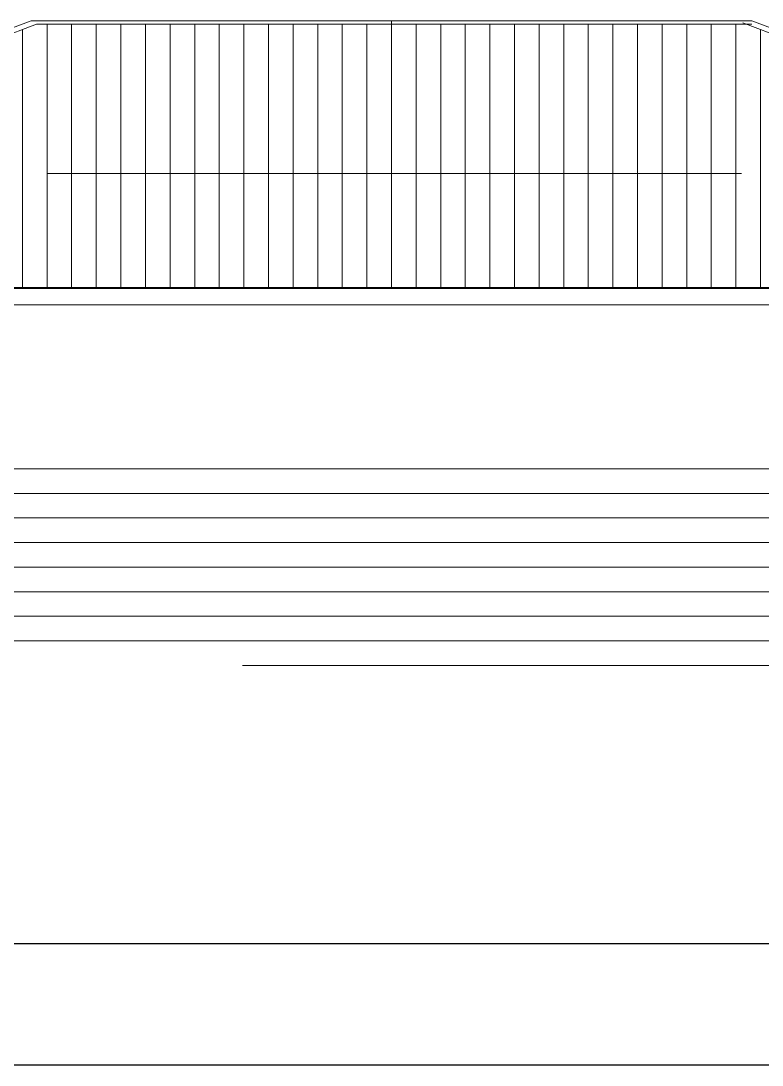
# Model space of a CAD drawing. Header units: millimetres. Extents: x -113526 to 211532, y -79714 to 28306.
# Drawn here: x 74916 to 76480, y -17174 to -14970 of the extents above; entities that cross this region are included whole.
import ezdxf

# ---------------------------------------------------------------- set-up
doc = ezdxf.new("R2010")
doc.units = ezdxf.units.MM
doc.layers.add('填充图样', color=38, linetype='Continuous')

msp = doc.modelspace()

# ---------------------------------------------------------------- linework, layer by layer
at = {"color": 250}
msp.add_line((87797.4, -16917.6), (64799, -16917.6), dxfattribs=at)
at = {"color": 4}
msp.add_line((88053.4, -17173.6), (64160, -17173.6), dxfattribs=at)
at = {"layer": '填充图样', "lineweight": 5, "extrusion": (2e-16, 0.936329, -0.351123)}
for p, q in [((74949.4, -14977.5, 1028.8), (73468.7, -15532.7, -451.9)), ((76458.2, -14977.5, 1028.8), (74949.4, -14977.5, 1028.8)), ((74971.6, -15532.7, -451.9), (74971.6, -14977.5, 1028.8)), ((75023.5, -15532.7, -451.9), (75023.5, -14977.5, 1028.8)), ((75075.4, -15532.7, -451.9), (75075.4, -14977.5, 1028.8)), ((75127.3, -15532.7, -451.9), (75127.3, -14977.5, 1028.8)), ((75179.2, -15532.7, -451.9), (75179.2, -14977.5, 1028.8)), ((75231.1, -15532.7, -451.9), (75231.1, -14977.5, 1028.8)), ((75283, -15532.7, -451.9), (75283, -14977.5, 1028.8)), ((75334.9, -15532.7, -451.9), (75334.9, -14977.5, 1028.8)), ((75386.8, -15532.7, -451.9), (75386.8, -14977.5, 1028.8)), ((75438.7, -15532.7, -451.9), (75438.7, -14977.5, 1028.8)), ((75490.6, -15532.7, -451.9), (75490.6, -14977.5, 1028.8)), ((75542.5, -15532.7, -451.9), (75542.5, -14977.5, 1028.8)), ((75594.4, -15532.7, -451.9), (75594.4, -14977.5, 1028.8)), ((75646.3, -15532.7, -451.9), (75646.3, -14977.5, 1028.8)), ((75698.2, -15532.7, -451.9), (75698.2, -14977.5, 1028.8)), ((75750.1, -15532.7, -451.9), (75750.1, -14977.5, 1028.8)), ((75802, -15532.7, -451.9), (75802, -14977.5, 1028.8)), ((75853.9, -15532.7, -451.9), (75853.9, -14977.5, 1028.8)), ((75905.8, -15532.7, -451.9), (75905.8, -14977.5, 1028.8)), ((75957.7, -15532.7, -451.9), (75957.7, -14977.5, 1028.8)), ((76009.5, -15532.7, -451.9), (76009.5, -14977.5, 1028.8)), ((76061.4, -15532.7, -451.9), (76061.4, -14977.5, 1028.8)), ((76113.3, -15532.7, -451.9), (76113.3, -14977.5, 1028.8)), ((76165.2, -15532.7, -451.9), (76165.2, -14977.5, 1028.8)), ((76217.1, -15532.7, -451.9), (76217.1, -14977.5, 1028.8)), ((76269, -15532.7, -451.9), (76269, -14977.5, 1028.8)), ((76320.9, -15532.7, -451.9), (76320.9, -14977.5, 1028.8)), ((76372.8, -15532.7, -451.9), (76372.8, -14977.5, 1028.8)), ((76424.7, -15532.7, -451.9), (76424.7, -14977.5, 1028.8)), ((77927.7, -15532.7, -451.9), (76439.3, -14974.6, 1036.5)), ((74919.7, -15532.7, -451.9), (74919.7, -14988.6, 999.2)), ((76476.6, -15532.7, -451.9), (76476.6, -14988.6, 999.2)), ((73468.7, -15532.7, -451.9), (77927.7, -15532.7, -451.9))]:
    msp.add_line(p, q, dxfattribs=at)
at = {"layer": '填充图样', "lineweight": 5, "extrusion": (-3e-16, 0.936329, 0.351123)}
for p, q in [((74949.4, -14977.5, 6731.3), (73468.7, -15532.7, 8212)), ((76458.2, -14977.5, 6731.3), (74949.4, -14977.5, 6731.3)), ((77927.7, -15532.7, 8212), (76439.3, -14974.6, 6723.6)), ((73468.7, -15532.7, 8212), (77927.7, -15532.7, 8212))]:
    msp.add_line(p, q, dxfattribs=at)
at = {"layer": '填充图样', "lineweight": 5, "extrusion": (2e-16, 0.936329, 0.351123)}
for p, q in [((74949.4, -14977.5, 6731.3), (73468.7, -15532.7, 8212)), ((76458.2, -14977.5, 6731.3), (74949.4, -14977.5, 6731.3)), ((74971.6, -15532.7, 8212), (74971.6, -14977.5, 6731.3)), ((75023.5, -15532.7, 8212), (75023.5, -14977.5, 6731.3)), ((75075.4, -15532.7, 8212), (75075.4, -14977.5, 6731.3)), ((75127.3, -15532.7, 8212), (75127.3, -14977.5, 6731.3)), ((75179.2, -15532.7, 8212), (75179.2, -14977.5, 6731.3)), ((75231.1, -15532.7, 8212), (75231.1, -14977.5, 6731.3)), ((75283, -15532.7, 8212), (75283, -14977.5, 6731.3)), ((75334.9, -15532.7, 8212), (75334.9, -14977.5, 6731.3)), ((75386.8, -15532.7, 8212), (75386.8, -14977.5, 6731.3)), ((75438.7, -15532.7, 8212), (75438.7, -14977.5, 6731.3)), ((75490.6, -15532.7, 8212), (75490.6, -14977.5, 6731.3)), ((75542.5, -15532.7, 8212), (75542.5, -14977.5, 6731.3)), ((75594.4, -15532.7, 8212), (75594.4, -14977.5, 6731.3)), ((75646.3, -15532.7, 8212), (75646.3, -14977.5, 6731.3)), ((75698.2, -15532.7, 8212), (75698.2, -14977.5, 6731.3)), ((75750.1, -15532.7, 8212), (75750.1, -14977.5, 6731.3)), ((75802, -15532.7, 8212), (75802, -14977.5, 6731.3)), ((75853.9, -15532.7, 8212), (75853.9, -14977.5, 6731.3)), ((75905.8, -15532.7, 8212), (75905.8, -14977.5, 6731.3)), ((75957.7, -15532.7, 8212), (75957.7, -14977.5, 6731.3)), ((76009.5, -15532.7, 8212), (76009.5, -14977.5, 6731.3)), ((76061.4, -15532.7, 8212), (76061.4, -14977.5, 6731.3)), ((76113.3, -15532.7, 8212), (76113.3, -14977.5, 6731.3)), ((76165.2, -15532.7, 8212), (76165.2, -14977.5, 6731.3)), ((76217.1, -15532.7, 8212), (76217.1, -14977.5, 6731.3)), ((76269, -15532.7, 8212), (76269, -14977.5, 6731.3)), ((76320.9, -15532.7, 8212), (76320.9, -14977.5, 6731.3)), ((76372.8, -15532.7, 8212), (76372.8, -14977.5, 6731.3)), ((76424.7, -15532.7, 8212), (76424.7, -14977.5, 6731.3)), ((77927.7, -15532.7, 8212), (76439.3, -14974.6, 6723.6)), ((74919.7, -15532.7, 8212), (74919.7, -14988.6, 6761)), ((76476.6, -15532.7, 8212), (76476.6, -14988.6, 6761)), ((73468.7, -15532.7, 8212), (77927.7, -15532.7, 8212))]:
    msp.add_line(p, q, dxfattribs=at)
at = {"layer": '填充图样', "lineweight": 5, "extrusion": (-6e-16, 0.936329, 0.351123)}
for p, q in [((74971.6, -15532.7, 8212), (74971.6, -14977.5, 6731.3)), ((75023.5, -15532.7, 8212), (75023.5, -14977.5, 6731.3)), ((75075.4, -15532.7, 8212), (75075.4, -14977.5, 6731.3)), ((75127.3, -15532.7, 8212), (75127.3, -14977.5, 6731.3)), ((75179.2, -15532.7, 8212), (75179.2, -14977.5, 6731.3)), ((75231.1, -15532.7, 8212), (75231.1, -14977.5, 6731.3)), ((75283, -15532.7, 8212), (75283, -14977.5, 6731.3)), ((75334.9, -15532.7, 8212), (75334.9, -14977.5, 6731.3)), ((75386.8, -15532.7, 8212), (75386.8, -14977.5, 6731.3)), ((75438.7, -15532.7, 8212), (75438.7, -14977.5, 6731.3)), ((75490.6, -15532.7, 8212), (75490.6, -14977.5, 6731.3)), ((75542.5, -15532.7, 8212), (75542.5, -14977.5, 6731.3)), ((75594.4, -15532.7, 8212), (75594.4, -14977.5, 6731.3)), ((75646.3, -15532.7, 8212), (75646.3, -14977.5, 6731.3)), ((75698.2, -15532.7, 8212), (75698.2, -14977.5, 6731.3)), ((75750.1, -15532.7, 8212), (75750.1, -14977.5, 6731.3)), ((75802, -15532.7, 8212), (75802, -14977.5, 6731.3)), ((75853.9, -15532.7, 8212), (75853.9, -14977.5, 6731.3)), ((75905.8, -15532.7, 8212), (75905.8, -14977.5, 6731.3)), ((75957.7, -15532.7, 8212), (75957.7, -14977.5, 6731.3)), ((76009.5, -15532.7, 8212), (76009.5, -14977.5, 6731.3)), ((76061.4, -15532.7, 8212), (76061.4, -14977.5, 6731.3)), ((76113.3, -15532.7, 8212), (76113.3, -14977.5, 6731.3)), ((76165.2, -15532.7, 8212), (76165.2, -14977.5, 6731.3)), ((76217.1, -15532.7, 8212), (76217.1, -14977.5, 6731.3)), ((76269, -15532.7, 8212), (76269, -14977.5, 6731.3)), ((76320.9, -15532.7, 8212), (76320.9, -14977.5, 6731.3)), ((76372.8, -15532.7, 8212), (76372.8, -14977.5, 6731.3)), ((76424.7, -15532.7, 8212), (76424.7, -14977.5, 6731.3)), ((74919.7, -15532.7, 8212), (74919.7, -14988.6, 6761)), ((76476.6, -15532.7, 8212), (76476.6, -14988.6, 6761))]:
    msp.add_line(p, q, dxfattribs=at)
at = {"layer": '填充图样', "lineweight": 5, "extrusion": (2e-16, 1, -2e-16)}
for p, q in [((75698.2, -15534.8, 8211.3), (75698.2, -14970.4, 6706.3)), ((74972.7, -15292.6, 1088.5), (74972.7, -15292.6, 6671.7)), ((76436.6, -15292.6, 1088.5), (74972.7, -15292.6, 1088.5)), ((74972.7, -15292.6, 6671.7), (76436.6, -15292.6, 6671.7)), ((76436.6, -15292.6, 6671.7), (76436.6, -15292.6, 1088.5)), ((77963.2, -15569.4, -451.1), (73433.1, -15569.4, -451.1)), ((73433.1, -15569.4, 8211.3), (77963.2, -15569.4, 8211.3)), ((73724.5, -15915.3, 17529.8), (77846, -15915.3, 17529.8)), ((73748.1, -15915.3, 17503.9), (77822.5, -15915.3, 17503.9)), ((75501, -15915.3, 16511.5), (74608.1, -15915.3, 16614.5)), ((76416.8, -15915.3, 16465.7), (75501, -15915.3, 16511.5)), ((77183.7, -15915.3, 16614.5), (76416.8, -15915.3, 16465.7)), ((73559.7, -15967.2, 16076.7), (76904, -15967.2, 16076.7)), ((75317.8, -15967.2, 15927.7), (74459.3, -15967.2, 15927.7)), ((76164.9, -15967.2, 16019.3), (75317.8, -15967.2, 15927.7)), ((76954.8, -15967.2, 16099.4), (76164.9, -15967.2, 16019.3)), ((75855.9, -16019.1, 15378.2), (74562.3, -16019.1, 15343.8)), ((76737.3, -16019.1, 15378.2), (75855.9, -16019.1, 15378.2)), ((77661.9, -16071, 14909), (72486.9, -16071, 14909)), ((81940.1, -16071, 15220.4), (72486.9, -16071, 15220.4)), ((74085.7, -16071, -2266.9), (77768.6, -16071, -2266.9)), ((78035.8, -16071, -1618.2), (74085.7, -16071, -1618.2)), ((78246.1, -16071, -1306.9), (74290.8, -16071, -1306.9)), ((75489.6, -16071, 13706.8), (74825.6, -16071, 13787)), ((75960.7, -16071, 13932.8), (75182.3, -16071, 13932.8)), ((75986.7, -16071, 13958.8), (75182.3, -16071, 13958.8)), ((76073.4, -16071, 13386.3), (75489.6, -16071, 13706.8)), ((75960.7, -16071, 13468.6), (75960.7, -16071, 13932.8)), ((75986.7, -16071, 13501.5), (75986.7, -16071, 13958.8)), ((76416.8, -16071, 13237.5), (76073.4, -16071, 13386.3)), ((76197.4, -16071, -2241), (78835.2, -16071, -2241)), ((75534.9, -16122.9, -295.4), (73603.4, -16122.9, -295.4)), ((73703.2, -16122.9, 8924.8), (75000.6, -16122.9, 8924.8)), ((73729.2, -16122.9, 8950.8), (74974.7, -16122.9, 8950.8)), ((73932.7, -16122.9, 8887.4), (75111.8, -16122.9, 8841.6)), ((74127.2, -16122.9, 742.5), (75707.9, -16122.9, 742.5)), ((74127.2, -16122.9, 7512.8), (75707.9, -16122.9, 7512.8)), ((74843, -16122.9, 195.4), (75024.6, -16122.9, 195.4)), ((74974.7, -16122.9, 9884.9), (75960.7, -16122.9, 9884.9)), ((74974.7, -16122.9, 8950.8), (74974.7, -16122.9, 9884.9)), ((75000.6, -16122.9, 9859), (75986.7, -16122.9, 9859)), ((75000.6, -16122.9, 8924.8), (75000.6, -16122.9, 9859)), ((75024.6, -16122.9, 247.3), (75534.9, -16122.9, 247.3)), ((75024.6, -16122.9, 195.4), (75024.6, -16122.9, 247.3)), ((75960.7, -16122.9, 13465.8), (75026.6, -16122.9, 13465.8)), ((75960.7, -16122.9, 12998.7), (75026.6, -16122.9, 12998.7)), ((75960.7, -16122.9, 11597.5), (75026.6, -16122.9, 11597.5)), ((75960.7, -16122.9, 12064.6), (75026.6, -16122.9, 12064.6)), ((75960.7, -16122.9, 12531.6), (75026.6, -16122.9, 12531.6)), ((75960.7, -16122.9, 10663.4), (75026.6, -16122.9, 10663.4)), ((75960.7, -16122.9, 11130.4), (75026.6, -16122.9, 11130.4)), ((76972.1, -16122.9, 10196.3), (75026.6, -16122.9, 10196.3)), ((75026.6, -16122.9, 9884.9), (75026.6, -16122.9, 10196.3)), ((75111.8, -16122.9, 8841.6), (75913.1, -16122.9, 8692.8)), ((75145.7, -16122.9, 7988.5), (75212.7, -16122.9, 7988.5)), ((75212.7, -16122.9, 8055.6), (75145.7, -16122.9, 8055.6)), ((75145.7, -16122.9, 8055.6), (75145.7, -16122.9, 7988.5)), ((75212.7, -16122.9, 7988.5), (75212.7, -16122.9, 8055.6)), ((75534.9, -16122.9, 247.3), (75534.9, -16122.9, -295.4)), ((75664.7, -16122.9, 8055.6), (75664.7, -16122.9, 7988.5)), ((75664.7, -16122.9, 7988.5), (75731.7, -16122.9, 7988.5)), ((75731.7, -16122.9, 8055.6), (75664.7, -16122.9, 8055.6)), ((75707.9, -16122.9, 794.4), (75857.1, -16122.9, 794.4)), ((75707.9, -16122.9, 742.5), (75707.9, -16122.9, 794.4)), ((75707.9, -16122.9, 7460.9), (76066.9, -16122.9, 7460.9)), ((75707.9, -16122.9, 7460.9), (75707.9, -16122.9, 7512.8)), ((75731.7, -16122.9, 7988.5), (75731.7, -16122.9, 8055.6)), ((75857.1, -16122.9, 742.5), (75857.1, -16122.9, 794.4)), ((75857.1, -16122.9, 742.5), (75880.9, -16122.9, 742.5)), ((75880.9, -16122.9, 742.5), (75880.9, -16122.9, 794.4)), ((75880.9, -16122.9, 794.4), (76058.2, -16122.9, 794.4)), ((75913.1, -16122.9, 8692.8), (76554.1, -16122.9, 8830.1)), ((75960.7, -16122.9, 9884.9), (75960.7, -16122.9, 13468.6)), ((76972.1, -16122.9, 9884.9), (75960.7, -16122.9, 9884.9)), ((75986.7, -16122.9, 9859), (75986.7, -16122.9, 13501.5)), ((76025.8, -16122.9, 247.3), (76025.8, -16122.9, -295.4)), ((76025.8, -16122.9, 247.3), (76049.6, -16122.9, 247.3)), ((76025.8, -16122.9, -295.4), (76371.7, -16122.9, -295.4)), ((76049.6, -16122.9, 247.3), (76049.6, -16122.9, -45.7)), ((76256.6, -16122.9, -45.7), (76049.6, -16122.9, -45.7)), ((76058.2, -16122.9, 742.5), (77264.8, -16122.9, 742.5)), ((76058.2, -16122.9, 742.5), (76058.2, -16122.9, 794.4)), ((76066.9, -16122.9, 7512.8), (77264.8, -16122.9, 7512.8)), ((76066.9, -16122.9, 7460.9), (76066.9, -16122.9, 7512.8)), ((76183.6, -16122.9, 8055.6), (76183.6, -16122.9, 7988.5)), ((76183.6, -16122.9, 7988.5), (76250.7, -16122.9, 7988.5)), ((76250.7, -16122.9, 8055.6), (76183.6, -16122.9, 8055.6)), ((76250.7, -16122.9, 7988.5), (76250.7, -16122.9, 8055.6)), ((77562.1, -16122.9, 247.3), (76256.6, -16122.9, 247.3)), ((76256.6, -16122.9, 247.3), (76256.6, -16122.9, -45.7)), ((77264.8, -16122.9, -390.6), (76371.7, -16122.9, -390.6)), ((76371.7, -16122.9, -390.6), (76371.7, -16122.9, -295.4)), ((74412.3, -16174.8, -714.6), (75482.1, -16174.8, -665.4)), ((75482.1, -16174.8, -665.4), (77370.7, -16174.8, -645)), ((74461.5, -16226.7, -985.1), (75469.8, -16226.7, -886.7)), ((75469.8, -16226.7, -886.7), (76171.3, -16226.7, -874.2)), ((76171.3, -16226.7, -874.2), (76786.2, -16226.7, -837.3)), ((74805.8, -16278.6, -1071.2), (75592.8, -16278.6, -1083.5)), ((75592.8, -16278.6, -1083.5), (76306.6, -16278.6, -1034)), ((76306.6, -16278.6, -1034), (77007.5, -16278.6, -972.5)), ((75383.7, -16330.5, -6752.1), (75420.6, -16330.5, -6014.3)), ((75420.6, -16330.5, -6014.3), (75519, -16330.5, -5178.2)), ((75519, -16330.5, -5178.2), (75654.3, -16330.5, -4305.1)), ((75654.3, -16330.5, -4305.1), (75950, -16330.5, -2964.7)), ((75950, -16330.5, -2964.7), (76269.7, -16330.5, -1993.2)), ((76269.7, -16330.5, -1993.2), (76527.9, -16330.5, -1366))]:
    msp.add_line(p, q, dxfattribs=at)
at = {"layer": '填充图样', "lineweight": 5, "extrusion": (1.99898e-16, 1, -2e-16)}
msp.add_ellipse((75182.3, -16071, 14244.2), major_axis=(311.4, 0, 1.2), ratio=1, start_param=1.57449, end_param=3.145287, dxfattribs=at)
at = {"layer": '填充图样', "lineweight": 5, "extrusion": (1.99878e-16, 1, -2e-16)}
msp.add_ellipse((75182.3, -16071, 14244.2), major_axis=(-285.4, 0, 0), ratio=1, start_param=4.7123, end_param=6.283096, dxfattribs=at)
at = {"layer": '填充图样', "lineweight": 5}
for points in [[(73433.1, -15534.8, -451.1), (74938.1, -14970.4, 1053.9), (74938.1, -14970.4, 6706.3), (73433.1, -15534.8, 8211.3)], [(76458.2, -14970.4, 1053.9), (77963.2, -15534.8, -451.1), (73433.1, -15534.8, -451.1), (74938.1, -14970.4, 1053.9)], [(74938.1, -14970.4, 6706.3), (73433.1, -15534.8, 8211.3), (77963.2, -15534.8, 8211.3), (76458.2, -14970.4, 6706.3)], [(77963.2, -15534.8, 8211.3), (76458.2, -14970.4, 6706.3), (76458.2, -14970.4, 1053.9), (77963.2, -15534.8, -451.1)], [(76436.6, -15292.6, 6671.7), (74972.7, -15292.6, 6671.7), (74972.7, -15292.6, 1088.5), (76436.6, -15292.6, 1088.5)], [(77807.5, -16122.9, 8055.6), (73588.8, -16122.9, 8055.6), (73588.8, -16122.9, -295.4), (77807.5, -16122.9, -295.4)]]:
    msp.add_3dface(points, dxfattribs=at)
at = {"layer": '填充图样', "lineweight": 5, "invisible_edges": 5}
for points in [[(74972.7, -14970.4, 1088.5), (74938.1, -14970.4, 1053.9), (74938.1, -14970.4, 6706.3), (74972.7, -14970.4, 6671.7)], [(76458.2, -14970.4, 1053.9), (76436.6, -14970.4, 1088.5), (74972.7, -14970.4, 1088.5), (74938.1, -14970.4, 1053.9)], [(74938.1, -14970.4, 6706.3), (74972.7, -14970.4, 6671.7), (76436.6, -14970.4, 6671.7), (76458.2, -14970.4, 6706.3)], [(76436.6, -14970.4, 6671.7), (76458.2, -14970.4, 6706.3), (76458.2, -14970.4, 1053.9), (76436.6, -14970.4, 1088.5)]]:
    msp.add_3dface(points, dxfattribs=at)

doc.saveas('drawing.dxf')
